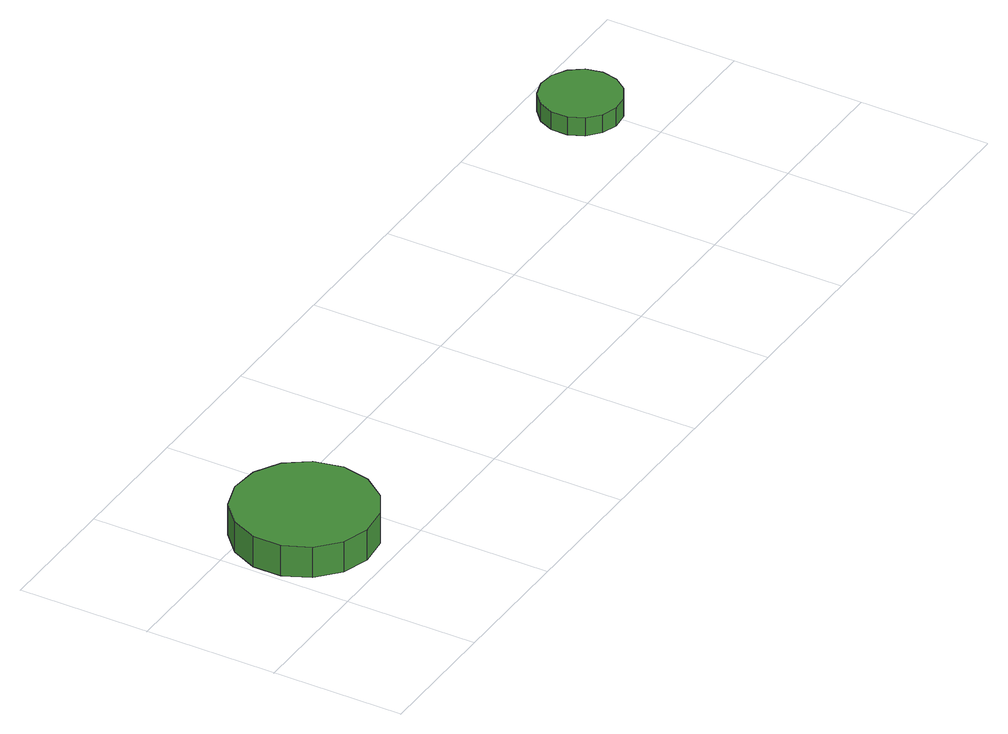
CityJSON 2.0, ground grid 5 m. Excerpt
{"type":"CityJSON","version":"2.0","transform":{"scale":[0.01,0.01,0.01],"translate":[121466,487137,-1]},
"CityObjects":{
"tree1":{"type":"SolitaryVegetationObject","attributes":{"function":"something"},"geometry":[{"type":"MultiSurface","lod":"1","boundaries":[[[0,1,2,3,4,5,6,7,8,9,10,11,12,13,14]],[[15,16,17,18,19,20,21,22,23,24,25,26,27,28,29]],[[0,29,28,1]],[[1,28,27,2]],[[2,27,26,3]],[[3,26,25,4]],[[4,25,24,5]],[[5,24,23,6]],[[6,23,22,7]],[[7,22,21,8]],[[8,21,20,9]],[[9,20,19,10]],[[10,19,18,11]],[[11,18,17,12]],[[12,17,16,13]],[[13,16,15,14]],[[14,15,29,0]]]}]},
"tree2":{"type":"SolitaryVegetationObject","attributes":{"function":"something"},"geometry":[{"type":"MultiSurface","lod":"1","boundaries":[[[30,31,32,33,34,35,36,37,38,39,40,41,42,43,44]],[[45,46,47,48,49,50,51,52,53,54,55,56,57,58,59]],[[30,59,58,31]],[[31,58,57,32]],[[32,57,56,33]],[[33,56,55,34]],[[34,55,54,35]],[[35,54,53,36]],[[36,53,52,37]],[[37,52,51,38]],[[38,51,50,39]],[[39,50,49,40]],[[40,49,48,41]],[[41,48,47,42]],[[42,47,46,43]],[[43,46,45,44]],[[44,45,59,30]]]}]}
},
"vertices":[
[545,329,187],[522,437,187],[458,525,187],[363,580,187],[254,591,187],[150,558,187],[69,484,187],[24,384,187],[24,275,187],[69,175,187],[150,101,187],[254,68,187],[363,79,187],[458,134,187],[522,222,187],[522,222,63],[458,134,63],[363,79,63],[254,68,63],[150,101,63],[69,175,63],[24,275,63],[24,384,63],[69,484,63],[150,558,63],[254,591,63],[363,580,63],[458,525,63],[522,437,63],[545,329,63],
[3125,801,136],[3112,862,136],[3075,912,136],[3021,943,136],[2959,950,136],[2900,931,136],[2854,889,136],[2828,832,136],[2828,770,136],[2854,713,136],[2900,671,136],[2959,652,136],[3021,658,136],[3075,689,136],[3112,740,136],[3112,740,63],[3075,689,63],[3021,658,63],[2959,652,63],[2900,671,63],[2854,713,63],[2828,770,63],[2828,832,63],[2854,889,63],[2900,931,63],[2959,950,63],[3021,943,63],[3075,912,63],[3112,862,63],[3125,801,63]
]}
